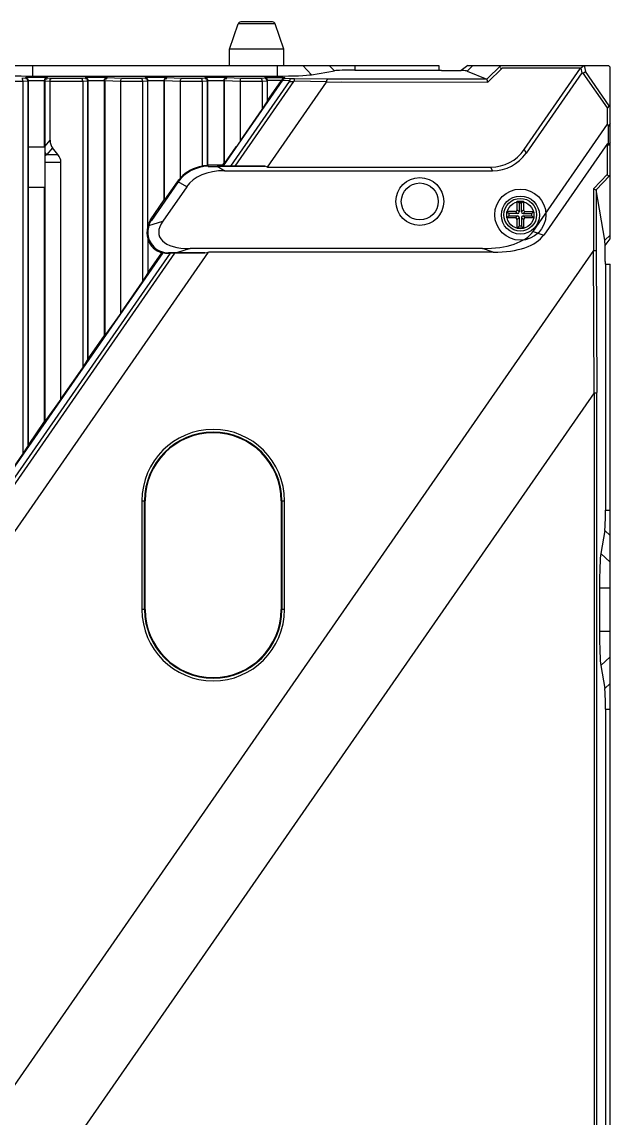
# Model space of a CAD drawing. Header units: millimetres. Extents: x 389 to 17466, y 310 to 5904.
# Drawn here: x 13984.8 to 14093, y 4820.2 to 5021.6 of the extents above; entities that cross this region are included whole.
import ezdxf

# ---------------------------------------------------------------- set-up
doc = ezdxf.new("R2010")
doc.units = ezdxf.units.MM
doc.layers.add('02___PRT_ALL_AXES', color=7, linetype='Continuous')

# ---------------------------------------------------------------- blocks, each defined once
blk = doc.blocks.new('aszfxn')
at = {"color": 7, "linetype": 'Continuous'}
for p, q in [((9650.37, 3308.69), (9651.96, 3313.36)), ((9658.74, 3313.36), (9651.96, 3313.36)), ((9658.26, 3313.69), (9652.43, 3313.69)), ((9660.32, 3308.69), (9658.74, 3313.36)), ((9650.37, 3305.69), (9650.37, 3308.69)), ((9660.32, 3308.69), (9650.37, 3308.69)), ((9660.32, 3305.69), (9660.32, 3308.69)), ((9505.35, 3305.69), (9688.85, 3305.69)), ((9614.13, 3305.69), (9614.13, 3303.74)), ((9659.13, 3305.69), (9659.13, 3303.74)), ((9663.82, 3305.69), (9665.43, 3303.99)), ((9665.43, 3303.99), (9669.64, 3304.7)), ((9669.64, 3304.7), (9668.71, 3305.69)), ((9673.41, 3305.69), (9673.41, 3304.85)), ((9673.41, 3304.85), (9688.85, 3304.85)), ((9688.85, 3305.69), (9688.85, 3304.85)), ((9689.35, 3304.79), (9692.94, 3304.79)), ((9694.16, 3305.69), (9692.94, 3304.79)), ((9695.08, 3305.69), (9694.07, 3304.67)), ((9694.07, 3304.67), (9697.67, 3303.14)), ((9694.16, 3305.69), (9720.05, 3305.69)), ((9700.26, 3305.69), (9697.67, 3303.14)), ((9700.47, 3305.19), (9697.87, 3302.64)), ((9714.93, 3305.19), (9700.47, 3305.19)), ((9704.54, 3290.23), (9714.93, 3305.19)), ((9715.13, 3304.31), (9704.89, 3289.57)), ((9714.93, 3305.19), (9715.54, 3305.69)), ((9714.95, 3305.22), (9715.13, 3304.31)), ((9715.13, 3304.31), (9715.42, 3304.29)), ((9715.42, 3304.29), (9715.81, 3304.55)), ((9719.85, 3297.92), (9715.42, 3304.29)), ((9715.59, 3305.69), (9715.81, 3304.55)), ((9720.17, 3298.27), (9715.81, 3304.55)), ((9720.05, 3305.69), (9720.35, 3305.39)), ((9720.35, 3273.82), (9720.35, 3305.39)), ((9606.35, 3302.82), (9612.35, 3302.82)), ((9612.78, 3303.35), (9612.14, 3303.32)), ((9612.35, 3302.81), (9613.26, 3302.86)), ((9612.35, 3302.81), (9612.35, 3234.26)), ((9612.87, 3303.45), (9612.78, 3303.35)), ((9616.82, 3303.45), (9612.87, 3303.45)), ((9613.26, 3302.84), (9613.35, 3302.93)), ((9613.26, 3302.84), (9613.26, 3235.66)), ((9613.35, 3302.95), (9616.35, 3302.95)), ((9613.35, 3290.69), (9613.35, 3302.93)), ((9614.13, 3303.74), (9659.13, 3303.74)), ((9616.35, 3290.69), (9616.35, 3302.95)), ((9616.35, 3302.93), (9616.43, 3302.84)), ((9616.43, 3302.86), (9617.35, 3302.81)), ((9616.43, 3290.85), (9616.43, 3302.84)), ((9616.92, 3303.35), (9616.82, 3303.45)), ((9617.55, 3303.32), (9616.92, 3303.35)), ((9617.35, 3302.82), (9623.35, 3302.82)), ((9617.35, 3291.94), (9617.35, 3302.81)), ((9623.14, 3303.32), (9617.55, 3303.32)), ((9623.78, 3303.35), (9623.14, 3303.32)), ((9623.35, 3302.81), (9624.26, 3302.86)), ((9623.35, 3302.81), (9623.35, 3250.09)), ((9623.87, 3303.45), (9623.78, 3303.35)), ((9627.82, 3303.45), (9623.87, 3303.45)), ((9624.26, 3302.84), (9624.35, 3302.93)), ((9624.26, 3302.84), (9624.26, 3251.5)), ((9624.35, 3302.95), (9627.35, 3302.95)), ((9624.35, 3251.76), (9624.35, 3302.93)), ((9627.35, 3256.08), (9627.35, 3302.95)), ((9627.35, 3302.93), (9627.4, 3302.87)), ((9627.4, 3302.9), (9627.4, 3256.06)), ((9627.4, 3302.9), (9630.35, 3302.82)), ((9627.89, 3303.39), (9627.82, 3303.45)), ((9630.47, 3303.32), (9627.89, 3303.39)), ((9630.35, 3260.17), (9630.35, 3302.82)), ((9630.35, 3302.82), (9634.35, 3302.82)), ((9634.14, 3303.32), (9630.47, 3303.32)), ((9634.78, 3303.35), (9634.14, 3303.32)), ((9634.35, 3302.81), (9635.26, 3302.86)), ((9634.35, 3302.81), (9634.35, 3265.93)), ((9634.87, 3303.45), (9634.78, 3303.35)), ((9638.82, 3303.45), (9634.87, 3303.45)), ((9635.26, 3302.84), (9635.35, 3302.93)), ((9635.26, 3302.84), (9635.26, 3275.97)), ((9635.35, 3302.95), (9638.35, 3302.95)), ((9635.35, 3276.43), (9635.35, 3302.93)), ((9638.35, 3280.98), (9638.35, 3302.95)), ((9638.35, 3302.93), (9638.4, 3302.87)), ((9638.4, 3302.9), (9641.35, 3302.82)), ((9638.4, 3280.99), (9638.4, 3302.87)), ((9638.89, 3303.39), (9638.82, 3303.45)), ((9641.47, 3303.32), (9638.89, 3303.39)), ((9641.35, 3285.03), (9641.35, 3302.82)), ((9641.35, 3302.82), (9645.35, 3302.82)), ((9645.14, 3303.32), (9641.47, 3303.32)), ((9645.78, 3303.35), (9645.14, 3303.32)), ((9645.35, 3302.81), (9646.26, 3302.86)), ((9645.35, 3302.81), (9645.35, 3287.18)), ((9645.87, 3303.45), (9645.78, 3303.35)), ((9649.82, 3303.45), (9645.87, 3303.45)), ((9646.26, 3302.84), (9646.35, 3302.93)), ((9646.26, 3302.84), (9646.26, 3287.29)), ((9646.35, 3302.95), (9649.35, 3302.95)), ((9646.35, 3287.35), (9646.35, 3302.93)), ((9660.11, 3302.96), (9649.19, 3287.24)), ((9649.35, 3287.75), (9649.35, 3302.95)), ((9649.35, 3302.93), (9649.4, 3302.87)), ((9649.4, 3302.9), (9652.35, 3302.82)), ((9649.4, 3287.73), (9649.4, 3302.87)), ((9649.89, 3303.39), (9649.82, 3303.45)), ((9652.47, 3303.32), (9649.89, 3303.39)), ((9661.35, 3302.74), (9650.56, 3287.21)), ((9651.41, 3287.21), (9662.2, 3302.74)), ((9652.35, 3291.84), (9652.35, 3302.82)), ((9652.35, 3302.82), (9656.35, 3302.82)), ((9656.14, 3303.32), (9652.47, 3303.32)), ((9656.78, 3303.35), (9656.14, 3303.32)), ((9656.35, 3302.81), (9657.26, 3302.86)), ((9656.35, 3302.81), (9656.35, 3297.6)), ((9656.87, 3303.45), (9656.78, 3303.35)), ((9656.87, 3303.45), (9660.49, 3303.45)), ((9657.26, 3302.84), (9657.35, 3302.93)), ((9657.26, 3302.84), (9657.26, 3299)), ((9657.35, 3299.26), (9659.91, 3302.95)), ((9659.91, 3302.95), (9657.35, 3302.95)), ((9657.35, 3299.26), (9657.35, 3302.93)), ((9657.36, 3287.02), (9668.21, 3302.64)), ((9660.18, 3303.05), (9660.09, 3303.22)), ((9660.11, 3302.96), (9661.42, 3302.91)), ((9660.58, 3303.28), (9660.49, 3303.45)), ((9661.55, 3303.24), (9660.58, 3303.28)), ((9661.35, 3302.74), (9662.2, 3302.74)), ((9662.32, 3303.24), (9661.55, 3303.24)), ((9662.24, 3302.85), (9668.25, 3302.74)), ((9668.33, 3303.14), (9662.32, 3303.24)), ((9668.21, 3302.64), (9670.92, 3302.67)), ((9670.92, 3303.14), (9668.33, 3303.14)), ((9697.67, 3303.14), (9670.92, 3303.14)), ((9670.92, 3302.67), (9697.87, 3302.64)), ((9697.87, 3302.64), (9697.71, 3303.04)), ((9656.35, 3297.6), (9657.26, 3299)), ((9657.26, 3299), (9657.35, 3299.26)), ((9720.17, 3298.27), (9719.85, 3297.92)), ((9719.85, 3294.87), (9719.85, 3297.92)), ((9720.17, 3298.27), (9720.35, 3298.13)), ((9652.35, 3291.84), (9656.35, 3297.6)), ((9706.19, 3275.2), (9719.85, 3294.87)), ((9719.85, 3294.87), (9720.03, 3294.49)), ((9720.35, 3295.08), (9720.03, 3294.49)), ((9720.03, 3290.98), (9720.03, 3294.49)), ((9616.43, 3290.83), (9617.35, 3291.94)), ((9613.31, 3290.69), (9613.31, 3283.29)), ((9616.39, 3290.69), (9613.31, 3290.69)), ((9616.39, 3290.69), (9616.39, 3283.29)), ((9617.78, 3290.52), (9616.77, 3289.3)), ((9618.79, 3289.3), (9617.78, 3290.52)), ((9651.54, 3290.71), (9649.4, 3287.73)), ((9651.56, 3290.71), (9651.54, 3290.71)), ((9704.54, 3290.23), (9704.89, 3289.57)), ((9719.85, 3291.36), (9708.17, 3274.53)), ((9719.85, 3285.73), (9719.85, 3291.36)), ((9720.03, 3290.98), (9719.85, 3291.36)), ((9720.35, 3291.57), (9720.03, 3290.98)), ((9616.4, 3287.92), (9616.4, 3240.23)), ((9616.4, 3287.92), (9619.35, 3287.92)), ((9616.77, 3289.3), (9616.41, 3289.04)), ((9616.77, 3289.3), (9618.79, 3289.3)), ((9619.35, 3244.33), (9619.35, 3287.92)), ((9649.07, 3287.35), (9649.35, 3287.75)), ((9649.4, 3287.73), (9649.35, 3287.75)), ((9646.26, 3287.29), (9646.35, 3287.35)), ((9646.26, 3287.29), (9646.43, 3287.3)), ((9649.07, 3287.35), (9646.35, 3287.35)), ((9646.43, 3287.15), (9646.43, 3287.3)), ((9648.08, 3287.15), (9656.86, 3287.15)), ((9648.08, 3287.15), (9649.47, 3286.35)), ((9649.19, 3287.24), (9649.07, 3287.35)), ((9650.56, 3287.21), (9649.19, 3287.24)), ((9649.47, 3286.35), (9698.74, 3286.35)), ((9651.41, 3287.21), (9650.56, 3287.21)), ((9656.86, 3287.15), (9651.41, 3287.21)), ((9657.36, 3287.02), (9656.86, 3287.15)), ((9657.36, 3287.02), (9698.39, 3287.02)), ((9698.74, 3286.35), (9698.39, 3287.02)), ((9717.29, 3283.01), (9719.85, 3285.73)), ((9719.86, 3285.6), (9719.85, 3285.73)), ((9640.88, 3284.28), (9635.98, 3277.21)), ((9640.75, 3284.3), (9638.4, 3280.99)), ((9640.75, 3284.3), (9640.85, 3284.23)), ((9642.47, 3283.41), (9640.88, 3284.28)), ((9717.79, 3282.82), (9720.23, 3285.43)), ((9720.35, 3285.51), (9720.23, 3285.43)), ((9616.39, 3283.29), (9613.31, 3283.29)), ((9613.35, 3235.93), (9613.35, 3283.32)), ((9616.35, 3240.25), (9616.35, 3283.32)), ((9642.47, 3283.41), (9638.09, 3277.1)), ((9717.29, 3283.01), (9717.32, 3271.69)), ((9717.29, 3283.01), (9717.71, 3282.85)), ((9717.79, 3282.82), (9717.79, 3271.7)), ((9719.36, 3273.59), (9717.79, 3282.82)), ((9635.81, 3277.33), (9638.35, 3280.98)), ((9638.4, 3280.99), (9638.35, 3280.98)), ((9635.5, 3276.27), (9638.09, 3277.1)), ((9635.98, 3277.21), (9635.81, 3277.33)), ((9635.35, 3273.82), (9635.35, 3267.46)), ((9706.19, 3275.2), (9708.17, 3274.53)), ((9719.36, 3273.59), (9720.35, 3274.52)), ((9719.44, 3272.61), (9720.35, 3273.82)), ((9717.32, 3271.69), (9409.6, 2828.73)), ((9643.11, 3272.05), (9640.62, 3271.25)), ((9696.86, 3272.05), (9643.11, 3272.05)), ((9698.83, 3271.38), (9696.86, 3272.05)), ((9717.42, 3245.55), (9717.32, 3271.69)), ((9717.32, 3271.69), (9717.72, 3271.69)), ((9717.79, 3271.7), (9717.9, 3245.56)), ((9719.44, 3269.69), (9719.44, 3272.61)), ((9639.42, 3271.18), (9506.86, 3080.36)), ((9507.63, 3080.24), (9640.28, 3271.18)), ((9507.84, 3071.78), (9646.5, 3271.38)), ((9638.11, 3271.28), (9560.73, 3159.89)), ((9635.35, 3267.6), (9637.88, 3271.24)), ((9639.1, 3271.18), (9639.1, 3271.24)), ((9639.1, 3271.18), (9639.42, 3271.18)), ((9640.28, 3271.18), (9639.42, 3271.18)), ((9640.28, 3271.18), (9645.81, 3271.25)), ((9645.81, 3271.25), (9640.62, 3271.25)), ((9645.81, 3271.25), (9646.5, 3271.38)), ((9698.83, 3271.38), (9646.5, 3271.38)), ((9719.5, 3269.19), (9720.35, 3269.19)), ((9719.5, 3269.19), (9719.5, 3223.97)), ((9720.35, 3095.69), (9720.35, 3269.19)), ((9630.35, 3260.17), (9634.35, 3265.93)), ((9634.35, 3265.93), (9635.35, 3267.46)), ((9630.35, 3260.17), (9627.4, 3256.06)), ((9624.35, 3251.76), (9627.35, 3256.08)), ((9627.4, 3256.06), (9627.35, 3256.08)), ((9623.35, 3250.09), (9624.26, 3251.5)), ((9624.26, 3251.5), (9624.35, 3251.76)), ((9619.35, 3244.33), (9623.35, 3250.09)), ((9717.42, 3245.55), (9427.79, 2828.63)), ((9717.42, 3245.55), (9717.4, 3080.93)), ((9717.42, 3245.55), (9717.82, 3245.55)), ((9717.9, 3076.97), (9717.9, 3245.56)), ((9619.35, 3244.33), (9616.4, 3240.23)), ((9613.35, 3235.93), (9616.35, 3240.25)), ((9616.4, 3240.23), (9616.35, 3240.25)), ((9612.35, 3234.26), (9613.26, 3235.66)), ((9613.26, 3235.66), (9613.35, 3235.93)), ((9608.35, 3228.5), (9612.35, 3234.26)), ((9634.23, 3225.69), (9634.85, 3225.69)), ((9634.23, 3225.69), (9634.23, 3205.69)), ((9634.73, 3205.69), (9634.73, 3225.69)), ((9634.85, 3205.69), (9634.85, 3225.69)), ((9659.85, 3225.69), (9660.46, 3225.69)), ((9659.85, 3225.69), (9659.85, 3205.69)), ((9659.97, 3225.69), (9659.97, 3205.69)), ((9660.46, 3205.69), (9660.46, 3225.69)), ((9719.5, 3223.97), (9720.35, 3223.97)), ((9719.36, 3220.21), (9718.64, 3216)), ((9720.35, 3219.28), (9719.36, 3220.21)), ((9718.64, 3216), (9720.35, 3214.39)), ((9718.4, 3209.69), (9720.35, 3209.69)), ((9718.4, 3209.69), (9718.4, 3201.7)), ((9634.85, 3205.69), (9634.23, 3205.69)), ((9660.46, 3205.69), (9659.85, 3205.69)), ((9718.4, 3201.7), (9720.35, 3201.7)), ((9720.35, 3197), (9718.64, 3195.39)), ((9718.64, 3195.39), (9719.36, 3191.18)), ((9719.36, 3191.18), (9720.35, 3192.11)), ((9719.5, 3187.41), (9720.35, 3187.41)), ((9719.5, 3187.41), (9719.5, 3095.69))]:
    blk.add_line(p, q, dxfattribs=at)
for points in [[(9660.09, 3303.22), (9660.04, 3303.15), (9659.99, 3303.07), (9659.93, 3302.98)], [(9661.42, 3302.91), (9661.41, 3302.88), (9661.39, 3302.82), (9661.35, 3302.75)]]:
    blk.add_lwpolyline(points, dxfattribs=at)
for centre, radius in [((9685.35, 3280.69), 4.4), ((9685.35, 3280.69), 3.4), ((9703.85, 3278.19), 3.5), ((9703.85, 3278.19), 2.5)]:
    blk.add_circle(centre, radius, dxfattribs=at)
for centre, radius, start, end in [((9652.43, 3313.19), 0.5, 90, 161.222), ((9658.26, 3313.19), 0.5, 18.778, 90), ((9534.08, 3290.9), 82.35, 359.1399, 359.8556), ((9541.21, 3290.85), 75.22, 359.8778, 0.0002), ((9679.87, 3287.93), 63.47, 179.0025, 180.0075), ((9488.83, 3291.5), 127.61, 358.8932, 359.1745), ((9620.16, 3292.97), 4.99, 221.468, 227.2637), ((9646.43, 3280.35), 6.91, 99.0385, 137.37), ((9646.68, 3280.33), 6.97, 93.3954, 100.9988), ((9639.16, 3275.06), 3.85, 161.6519, 180.2255), ((9639.1, 3275.05), 4, 145.2309, 159.7206), ((9639.1, 3275.05), 4, 200.2794, 252.1984), ((9647.35, 3225.69), 13.11, 0, 180), ((9647.35, 3225.69), 12.62, 0, 180), ((9647.35, 3225.69), 12.5, 0, 180), ((9647.35, 3205.69), 13.11, 180, 0), ((9647.35, 3205.69), 12.62, 180, 0), ((9647.35, 3205.69), 12.5, 180, 0)]:
    blk.add_arc(centre, radius, start, end, dxfattribs=at)
for centre, major_axis, ratio, start_param, end_param in [((9614.13, 3304.09), (6.6, 0), 0.05248, -2.842244, -1.570796), ((9659.13, 3304.09), (6.6, 0), 0.05248, -1.570796, -0.299349), ((9673.41, 3304.64), (3.94, 0), 0.05248, 1.570796, 2.842244), ((9689.35, 3304.82), (0.5, 0), 0.052408, -3.141593, -1.570796), ((9690.16, 3304.64), (3.94, 0), 0.05248, 0.122661, 0.785693), ((9700.98, 3305.69), (0.863, 0.354), 0.409737, -2.975259, -2.356194), ((9659.96, 3302.8), (0.354, 0.488), 0.053212, -1.19782, -0.988633), ((9660.68, 3302.74), (1.56, 0.12), 0.310502, -0.248867, -0.038005), ((9666.69, 3302.64), (1.56, 0.12), 0.310502, -0.248867, -0.038005), ((9621.31, 3294.33), (-3.32, -4.01), 0.537556, -0.576141, -0.102519), ((9696.65, 3297.83), (5.22, -9.98), 0.799087, -0.395949, 0.395949), ((9610.4, 3287.92), (8.94, -0.01), 0.447213, 0.000438, 0.354537), ((9697, 3297.17), (-5.22, 9.98), 0.799087, -3.537542, -2.745643), ((9655.26, 3275.53), (13.04, -7.49), 0.5986, 2.335701, 3.09043), ((9634.01, 3287.74), (18.83, -0.45), 0.021083, -0.8497, -0.726126), ((9639.24, 3275.05), (4.08, 0), 0.99939, 2.913241, 3.446996), ((9646.89, 3275.05), (11.69, 0), 0.745659, 2.981874, 3.035413), ((9639.02, 3275.1), (3.04, -2.11), 0.999657, 3.141593, 3.426849), ((9648.9, 3278.05), (11.47, 3.66), 0.415384, 2.645529, 4.056583), ((9687.01, 3282.86), (19.69, -6.66), 0.433035, -0.907913, -0.12426), ((9688.99, 3282.2), (-19.69, 6.66), 0.433035, 2.233679, 3.017333), ((9719.3, 3269.82), (0, 3.94), 0.05248, -0.785693, -0.299349), ((9634.4, 3278.31), (7.06, -4.9), 0.745659, -0.639674, -0.607018), ((9639.01, 3275.11), (3.23, -2.24), 0.999639, -1.196161, -0.941745), ((9626.56, 3270.92), (17.26, 0.27), 0.011165, 0.618901, 0.757531), ((9719.47, 3269.69), (0, 0.5), 0.052408, -4.712389, -3.141593), ((9719.3, 3223.97), (0, 3.94), 0.05248, -2.842244, -1.570796), ((9718.74, 3209.69), (0, 6.6), 0.05248, 0.299349, 1.570796), ((9718.74, 3201.7), (0, 6.6), 0.05248, -4.712389, -3.440942), ((9719.3, 3187.41), (0, 3.94), 0.05248, -1.570796, -0.299349)]:
    blk.add_ellipse(centre, major_axis=major_axis, ratio=ratio, start_param=start_param, end_param=end_param, dxfattribs=at)
for points in [[(9700.15, 3305.29), (9700.06, 3305.38), (9700.16, 3305.62), (9700.28, 3305.66)], [(9660.18, 3303.05), (9660.26, 3303.18), (9660.43, 3303.27), (9660.58, 3303.28)], [(9646.43, 3287.15), (9644.35, 3287.16), (9642.07, 3285.99), (9640.88, 3284.28)], [(9640.75, 3284.3), (9640.93, 3284.55), (9641.11, 3284.81), (9641.36, 3285)]]:
    blk.add_open_spline(points, degree=3, dxfattribs=at)
for points, knots in [([(9612.35, 3302.82), (9612.35, 3302.93), (9612.34, 3303.04), (9612.26, 3303.28), (9612.2, 3303.21), (9612.19, 3303.18)], [0, 0, 0, 0, 0.644145, 0.831238, 1, 1, 1, 1]), ([(9613.35, 3302.93), (9613.35, 3303), (9613.29, 3303.25), (9613.05, 3303.44), (9612.87, 3303.45)], [0, 0, 0, 0, 0.301176, 1, 1, 1, 1]), ([(9613.26, 3302.86), (9613.26, 3302.98), (9613.25, 3303.23), (9612.95, 3303.27), (9612.89, 3303.21)], [0, 0, 0, 0, 0.557927, 1, 1, 1, 1]), ([(9616.35, 3302.95), (9616.35, 3303.08), (9616.36, 3303.33), (9616.67, 3303.37), (9616.72, 3303.3)], [0, 0, 0, 0, 0.607514, 1, 1, 1, 1]), ([(9616.43, 3302.84), (9616.43, 3302.96), (9616.44, 3303.22), (9616.74, 3303.27), (9616.81, 3303.21)], [0, 0, 0, 0, 0.559919, 1, 1, 1, 1]), ([(9617.35, 3302.81), (9617.35, 3302.93), (9617.35, 3303.04), (9617.43, 3303.27), (9617.49, 3303.2), (9617.51, 3303.17)], [0, 0, 0, 0, 0.643321, 0.829793, 1, 1, 1, 1]), ([(9623.35, 3302.82), (9623.35, 3302.93), (9623.34, 3303.04), (9623.26, 3303.28), (9623.2, 3303.21), (9623.19, 3303.18)], [0, 0, 0, 0, 0.644145, 0.831238, 1, 1, 1, 1]), ([(9624.35, 3302.93), (9624.35, 3303), (9624.29, 3303.25), (9624.05, 3303.44), (9623.87, 3303.45)], [0, 0, 0, 0, 0.301176, 1, 1, 1, 1]), ([(9624.26, 3302.86), (9624.26, 3302.98), (9624.25, 3303.23), (9623.95, 3303.27), (9623.89, 3303.21)], [0, 0, 0, 0, 0.557927, 1, 1, 1, 1]), ([(9627.35, 3302.95), (9627.35, 3303.08), (9627.36, 3303.33), (9627.67, 3303.37), (9627.72, 3303.3)], [0, 0, 0, 0, 0.607514, 1, 1, 1, 1]), ([(9627.4, 3302.87), (9627.4, 3303), (9627.41, 3303.26), (9627.72, 3303.31), (9627.78, 3303.24)], [0, 0, 0, 0, 0.575334, 1, 1, 1, 1]), ([(9630.35, 3302.82), (9630.35, 3302.88), (9630.33, 3302.96), (9630.42, 3303.26), (9630.44, 3303.19)], [0, 0, 0, 0, 0.444245, 1, 1, 1, 1]), ([(9634.35, 3302.82), (9634.35, 3302.93), (9634.34, 3303.04), (9634.26, 3303.28), (9634.2, 3303.21), (9634.19, 3303.18)], [0, 0, 0, 0, 0.644145, 0.831238, 1, 1, 1, 1]), ([(9635.35, 3302.93), (9635.35, 3303), (9635.29, 3303.25), (9635.05, 3303.44), (9634.87, 3303.45)], [0, 0, 0, 0, 0.301176, 1, 1, 1, 1]), ([(9635.26, 3302.86), (9635.26, 3302.98), (9635.25, 3303.23), (9634.95, 3303.27), (9634.89, 3303.21)], [0, 0, 0, 0, 0.557927, 1, 1, 1, 1]), ([(9638.35, 3302.95), (9638.35, 3303.08), (9638.36, 3303.33), (9638.67, 3303.37), (9638.72, 3303.3)], [0, 0, 0, 0, 0.607514, 1, 1, 1, 1]), ([(9638.4, 3302.87), (9638.4, 3303), (9638.41, 3303.26), (9638.72, 3303.31), (9638.78, 3303.24)], [0, 0, 0, 0, 0.575334, 1, 1, 1, 1]), ([(9641.35, 3302.82), (9641.35, 3302.88), (9641.33, 3302.95), (9641.42, 3303.25), (9641.44, 3303.18)], [0, 0, 0, 0, 0.447414, 1, 1, 1, 1]), ([(9645.35, 3302.82), (9645.35, 3302.93), (9645.34, 3303.04), (9645.26, 3303.28), (9645.2, 3303.21), (9645.19, 3303.18)], [0, 0, 0, 0, 0.644145, 0.831238, 1, 1, 1, 1]), ([(9646.35, 3302.93), (9646.35, 3303), (9646.29, 3303.25), (9646.05, 3303.44), (9645.87, 3303.45)], [0, 0, 0, 0, 0.301176, 1, 1, 1, 1]), ([(9646.26, 3302.86), (9646.26, 3302.98), (9646.25, 3303.23), (9645.95, 3303.27), (9645.89, 3303.21)], [0, 0, 0, 0, 0.557927, 1, 1, 1, 1]), ([(9649.35, 3302.95), (9649.35, 3303.08), (9649.36, 3303.33), (9649.67, 3303.37), (9649.72, 3303.3)], [0, 0, 0, 0, 0.607514, 1, 1, 1, 1]), ([(9649.4, 3302.87), (9649.4, 3303), (9649.41, 3303.26), (9649.72, 3303.31), (9649.78, 3303.24)], [0, 0, 0, 0, 0.575334, 1, 1, 1, 1]), ([(9652.35, 3302.82), (9652.35, 3302.88), (9652.33, 3302.95), (9652.42, 3303.25), (9652.44, 3303.18)], [0, 0, 0, 0, 0.447414, 1, 1, 1, 1]), ([(9656.35, 3302.82), (9656.35, 3302.93), (9656.34, 3303.04), (9656.26, 3303.28), (9656.2, 3303.21), (9656.19, 3303.18)], [0, 0, 0, 0, 0.644145, 0.831238, 1, 1, 1, 1]), ([(9657.35, 3302.93), (9657.35, 3303), (9657.29, 3303.25), (9657.05, 3303.44), (9656.87, 3303.45)], [0, 0, 0, 0, 0.301176, 1, 1, 1, 1]), ([(9657.26, 3302.86), (9657.26, 3302.98), (9657.25, 3303.23), (9656.95, 3303.27), (9656.89, 3303.21)], [0, 0, 0, 0, 0.557927, 1, 1, 1, 1]), ([(9660.49, 3303.45), (9660.38, 3303.45), (9660.2, 3303.41), (9660.15, 3303.25), (9660.14, 3303.2)], [0, 0, 0, 0, 0.67306, 1, 1, 1, 1]), ([(9661.55, 3303.24), (9661.52, 3303.24), (9661.43, 3303.15), (9661.45, 3303.03), (9661.46, 3302.95)], [0, 0, 0, 0, 0.308991, 1, 1, 1, 1]), ([(9662.32, 3303.24), (9662.29, 3303.23), (9662.25, 3303.09), (9662.25, 3302.99), (9662.26, 3302.9)], [0, 0, 0, 0, 0.264695, 1, 1, 1, 1]), ([(9668.25, 3302.74), (9668.26, 3302.83), (9668.26, 3302.9), (9668.29, 3303.11), (9668.32, 3303.05), (9668.32, 3303.03)], [0, 0, 0, 0, 0.694142, 0.867406, 1, 1, 1, 1]), ([(9720.26, 3285.45), (9720.19, 3285.4), (9719.99, 3285.28), (9719.89, 3285.51), (9719.86, 3285.6)], [0, 0, 0, 0, 0.460744, 1, 1, 1, 1]), ([(9635.31, 3275.05), (9635.31, 3274.08), (9636.12, 3272.06), (9638.13, 3271.24), (9639.1, 3271.24)], [0, 0, 0, 0, 0.501061, 1, 1, 1, 1])]:
    blk.add_open_spline(points, degree=3, knots=knots, dxfattribs=at)
blk = doc.blocks.new('*U25')
blk.add_blockref('aszfxn', (-9400.35, -3069.19))
blk = doc.blocks.new('*U26')
at = {"color": 0, "linetype": 'ByBlock', "lineweight": -2, "transparency": 16777216}
blk.add_blockref('*U25', (2560, 2880), dxfattribs=at)
blk = doc.blocks.new('sfx')
at = {"color": 7, "linetype": 'Continuous'}
for p, q in [((9321.3, 956.85), (9321.3, 958.46)), ((9321.3, 958.46), (9321.69, 958.07)), ((9321.3, 958.46), (9322.5, 958.46)), ((9321.69, 958.07), (9321.69, 956.47)), ((9322.12, 958.07), (9321.69, 958.07)), ((9322.5, 958.46), (9322.12, 958.07)), ((9322.12, 956.47), (9322.12, 958.07)), ((9322.5, 958.46), (9322.5, 956.85)), ((9319.4, 955.36), (9319.4, 956.56)), ((9319.4, 956.56), (9319.79, 956.17)), ((9321.01, 956.56), (9319.4, 956.56)), ((9319.4, 955.36), (9319.79, 955.74)), ((9321.01, 955.36), (9319.4, 955.36)), ((9319.79, 956.17), (9319.79, 955.74)), ((9321.39, 956.17), (9319.79, 956.17)), ((9319.79, 955.74), (9321.39, 955.74)), ((9321.01, 956.56), (9321.39, 956.17)), ((9321.01, 955.36), (9321.39, 955.74)), ((9321.3, 956.85), (9321.69, 956.47)), ((9321.3, 955.06), (9321.69, 955.44)), ((9321.3, 953.46), (9321.3, 955.06)), ((9321.69, 955.44), (9321.69, 953.84)), ((9322.5, 956.85), (9322.12, 956.47)), ((9322.5, 955.06), (9322.12, 955.44)), ((9322.12, 955.44), (9322.12, 953.84)), ((9322.8, 956.56), (9322.42, 956.17)), ((9322.42, 956.17), (9324.02, 956.17)), ((9322.42, 955.74), (9324.02, 955.74)), ((9322.8, 955.36), (9322.42, 955.74)), ((9322.5, 955.06), (9322.5, 953.46)), ((9322.8, 956.56), (9324.4, 956.56)), ((9324.4, 955.36), (9322.8, 955.36)), ((9324.4, 956.56), (9324.02, 956.17)), ((9324.02, 955.74), (9324.02, 956.17)), ((9324.4, 955.36), (9324.02, 955.74)), ((9321.3, 953.46), (9321.69, 953.84)), ((9322.5, 953.46), (9321.3, 953.46)), ((9322.12, 953.84), (9321.69, 953.84)), ((9322.5, 953.46), (9322.12, 953.84))]:
    blk.add_line(p, q, dxfattribs=at)
for centre, major_axis, start_param, end_param in [((9321, 956.86), (0.222, -0.222), -0.763778, 0.763778), ((9321, 955.05), (0.222, 0.222), -0.763778, 0.763778), ((9321.38, 956.48), (-0.222, 0.222), -3.90537, -2.377815), ((9321.38, 955.43), (0.222, 0.222), -0.763778, 0.763778), ((9322.43, 956.48), (0.222, 0.222), -3.90537, -2.377815), ((9322.43, 955.43), (-0.222, 0.222), -0.763778, 0.763778), ((9322.81, 956.86), (-0.222, -0.222), -0.763778, 0.763778), ((9322.81, 955.05), (-0.222, 0.222), -0.763778, 0.763778)]:
    blk.add_ellipse(centre, major_axis=major_axis, ratio=0.957668, start_param=start_param, end_param=end_param, dxfattribs=at)
at = {"layer": '02___PRT_ALL_AXES', "color": 7, "linetype": 'Continuous'}
for radius in [4.7, 3]:
    blk.add_circle((9321.9, 955.96), radius, dxfattribs=at)

msp = doc.modelspace()

# ---------------------------------------------------------------- block references
for name, p in [('*U26', (11212.979, 1897.1281)), ('sfx', (4754.5642, 4030.2401))]:
    msp.add_blockref(name, p)

doc.saveas('drawing.dxf')
